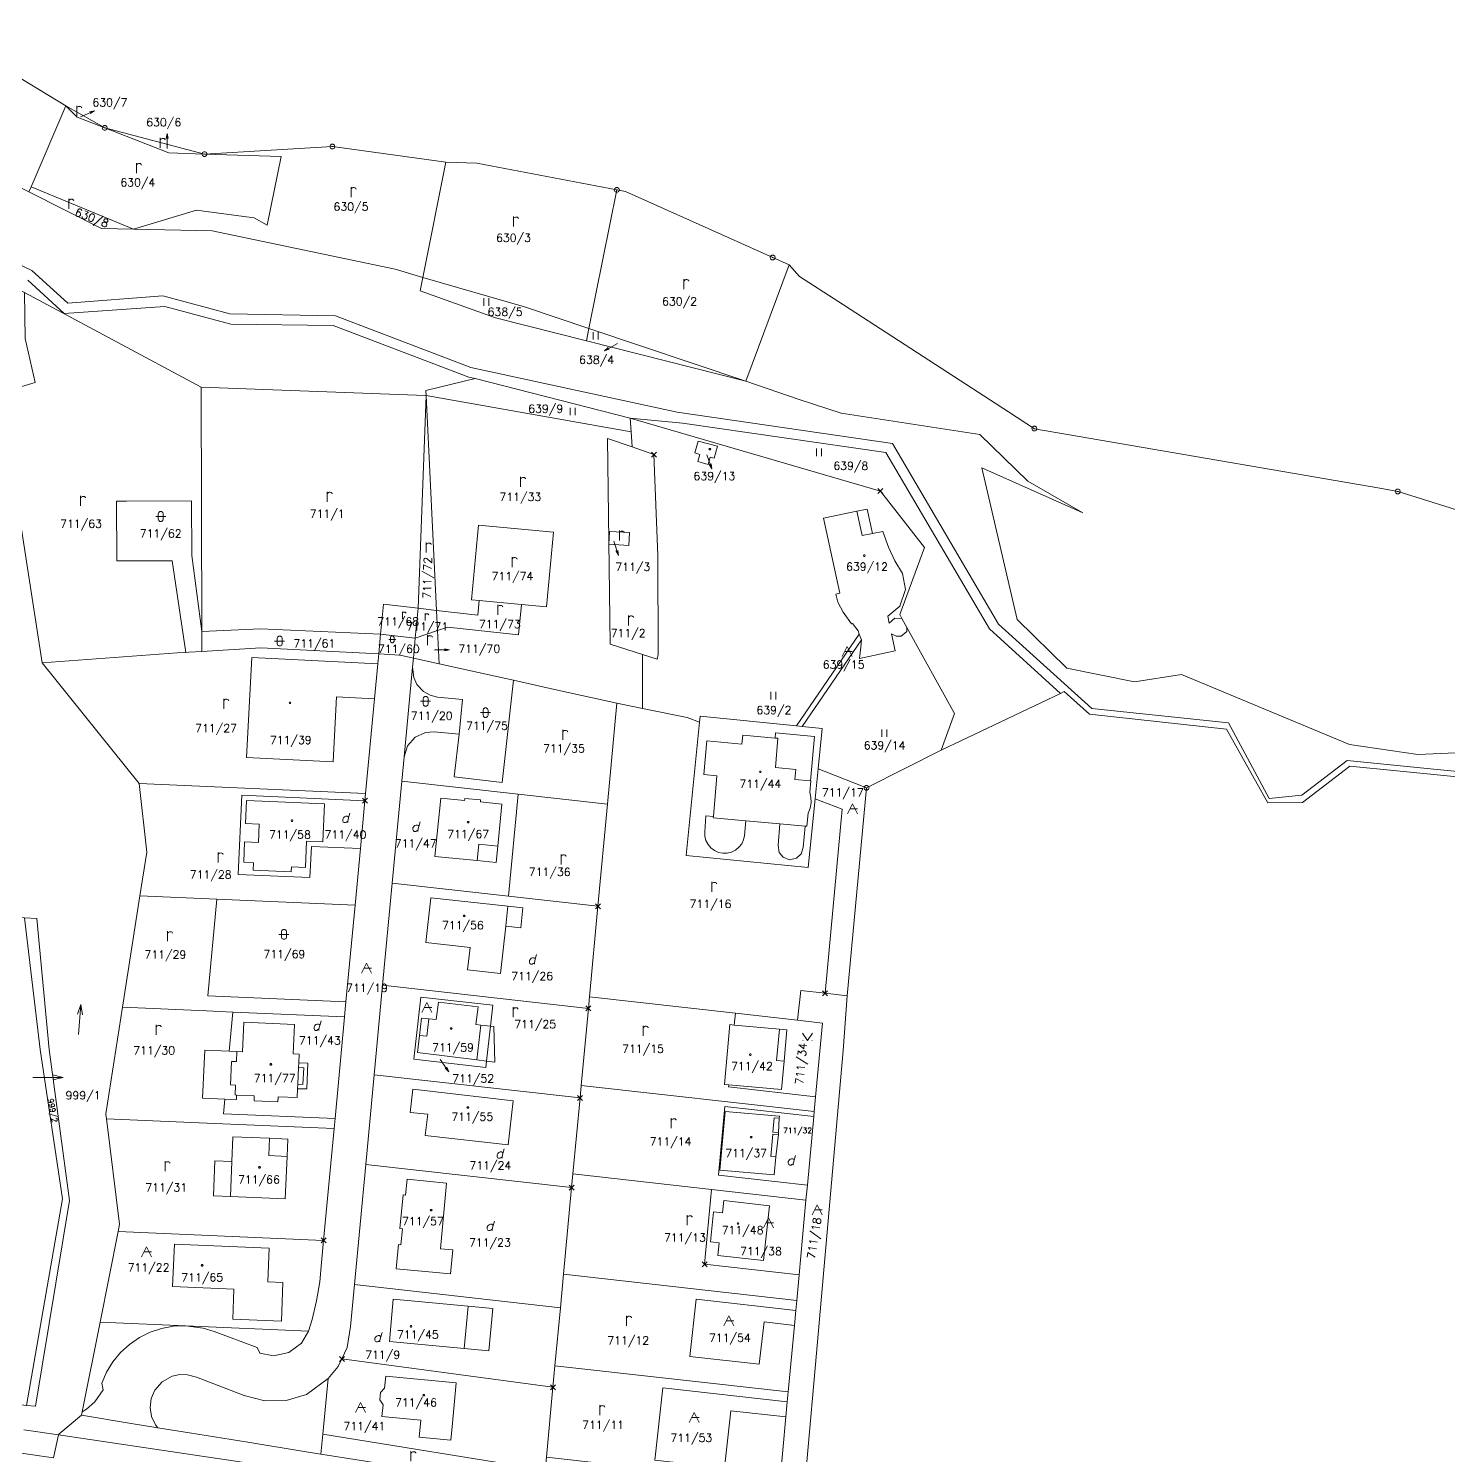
# Model space of a CAD drawing. Extents: x -443817 to 3, y -1171930 to -442383.
# Drawn here: x -441770.6 to -441486.7, y -1170293.8 to -1170008.6 of the extents above; entities that cross this region are included whole.
import ezdxf
from ezdxf.enums import TextEntityAlignment as Align

# ---------------------------------------------------------------- set-up
doc = ezdxf.new("R2010")
doc.units = 0
doc.header["$LTSCALE"] = 0.5
doc.header["$PDMODE"] = 3
doc.header["$PDSIZE"] = 0.5
for name, color, linetype, lineweight in [('KATUZ', 7, 'Continuous', 0), ('KLADPAR', 7, 'Continuous', 0), ('ZAPPAR', 7, 'Continuous', 0), ('ZNACKY', 7, 'Continuous', 0), ('ZUOB', 7, 'Continuous', 0)]:
    doc.layers.add(name, color=color, linetype=linetype, lineweight=lineweight)
doc.styles.add('ROMANS', font='romans.shx', dxfattribs={"height": 0.2})

# ---------------------------------------------------------------- blocks, each defined once
blk = doc.blocks.new('$5')
at = {"color": 0}
blk.add_line((-0.12, 0), (0.12, 0), dxfattribs=at)
at = {"color": 0, "flags": 128}
blk.add_lwpolyline([(0.15, 0.48), (0.4, 0.3), (0.5, 0.01), (0.4, -0.28), (0.15, -0.46), (-0.16, -0.46), (-0.41, -0.28), (-0.51, 0.01), (-0.41, 0.3), (-0.16, 0.48), (0.15, 0.48)], dxfattribs=at)
blk = doc.blocks.new('$489')
at = {"color": 0}
blk.add_line((-0.2, 2), (0, 3), dxfattribs=at)
at = {"color": 0, "flags": 128}
blk.add_lwpolyline([(0, 0), (0, 3), (0.2, 2)], dxfattribs=at)
blk = doc.blocks.new('$435')
at = {"color": 0}
blk.add_line((1, 1), (-0.5, 1), dxfattribs=at)
at = {"color": 0, "flags": 128}
blk.add_lwpolyline([(-1, 0), (0, 2), (1, 0)], dxfattribs=at)
blk = doc.blocks.new('$45')
at = {"color": 0, "flags": 128}
blk.add_lwpolyline([(0.09, 0.15), (0.18, 0), (0.09, -0.15), (-0.09, -0.15), (-0.18, 0), (-0.09, 0.15), (0.09, 0.15)], dxfattribs=at)
blk = doc.blocks.new('$32')
at = {"color": 0}
for p, q in [((-0.5, 1.5), (-0.5, 0)), ((0.5, 0), (0.5, 1.5))]:
    blk.add_line(p, q, dxfattribs=at)
blk = doc.blocks.new('$479')
at = {"color": 0, "flags": 128}
for points in [[(0, 0), (0, 1.27), (0, 2)], [(0, 1.6), (0.1, 1.73), (0.23, 1.84), (0.37, 1.89), (0.6, 1.9), (0.77, 1.87), (0.87, 1.8), (0.96, 1.7), (1, 1.6)]]:
    blk.add_lwpolyline(points, dxfattribs=at)
blk = doc.blocks.new('$431')
at = {"color": 0}
blk.add_line((0.63, 0.99), (0.9, 1.89), dxfattribs=at)
at = {"color": 0, "flags": 128}
blk.add_lwpolyline([(0.45, 0), (0.45, 0.27), (0.63, 0.99), (0.54, 1.17), (0.36, 1.26), (0.09, 1.26), (-0.18, 1.17), (-0.36, 0.99), (-0.54, 0.72), (-0.54, 0.36), (-0.45, 0.09), (-0.27, 0), (0, 0), (0.18, 0.09), (0.45, 0.27)], dxfattribs=at)
blk = doc.blocks.new('$42')
at = {"color": 0, "flags": 128}
for points in [[(-1, 1), (0.27, 1), (1, 1)], [(-0.5, 1.5), (-0.4, 1.79), (-0.15, 1.97), (0.16, 1.97), (0.41, 1.79), (0.51, 1.5), (0.51, 0.5), (0.41, 0.21), (0.16, 0.03), (-0.15, 0.03), (-0.4, 0.21), (-0.5, 0.5), (-0.5, 1.5)]]:
    blk.add_lwpolyline(points, dxfattribs=at)
blk = doc.blocks.new('$40')
at = {"color": 0}
for p, q in [((-0.95, 0), (-0.85, 0)), ((0.85, 0), (0.95, 0))]:
    blk.add_line(p, q, dxfattribs=at)
at = {"color": 0, "flags": 128}
blk.add_lwpolyline([(-1, 1.5), (0, 0), (1, 1.5)], dxfattribs=at)
blk = doc.blocks.new('$238')
at = {"color": 0}
blk.add_line((-3, 0), (3, 0), dxfattribs=at)
at = {"color": 0, "flags": 128}
blk.add_lwpolyline([(1, 0.5), (3, 0), (1, -0.5)], dxfattribs=at)

msp = doc.modelspace()

# ---------------------------------------------------------------- linework, layer by layer
at = {"layer": 'KATUZ', "color": 7, "linetype": 'Continuous', "flags": 128}
msp.add_lwpolyline([(-441468.85, -1170159.78), (-441506.41, -1170156.02), (-441515.9, -1170163.33), (-441522.82, -1170163.35), (-441531.08, -1170148.68), (-441558.47, -1170145.69), (-441563.52, -1170141.14), (-441564.3, -1170141.51), (-441588.15, -1170152.84), (-441603.04, -1170160.4), (-441605.81, -1170189.78), (-441606.95, -1170201.95), (-441607.73, -1170212.87), (-441613.04, -1170273.37), (-441614.95, -1170295.09)], dxfattribs=at)
at = {"layer": 'KLADPAR', "color": 7, "linetype": 'Continuous'}
for p, q in [((-441672.67, -1170161.66), (-441674.59, -1170182.07)), ((-441631.39, -1170224.1), (-441613.6, -1170226.1)), ((-441754.96, -1170226.52), (-441731.79, -1170227.53))]:
    msp.add_line(p, q, dxfattribs=at)
at = {"layer": 'KLADPAR', "color": 7, "linetype": 'Continuous', "flags": 128}
for points in [[(-441763.11, -1170024.05), (-441770.05, -1170040.26), (-441770.48, -1170041.27), (-441778.86, -1170037.04), (-441794.9, -1170028.2), (-441797, -1170022.4), (-441788.6, -1170008.6), (-441763.11, -1170024.05)], [(-441736.99, -1170044.9), (-441749.6, -1170048.69), (-441753.89, -1170046.92), (-441770.05, -1170040.26), (-441763.11, -1170024.05), (-441760.86, -1170026.3), (-441755.31, -1170028.47), (-441742.49, -1170033.46), (-441735.38, -1170033.7), (-441720.07, -1170034.2), (-441722.85, -1170047.91), (-441725.47, -1170046.46), (-441728.5, -1170046.05), (-441736.99, -1170044.9)], [(-441687.12, -1170035.28), (-441691.72, -1170058.35), (-441697.28, -1170056.73), (-441733.86, -1170049.03), (-441749.6, -1170048.69), (-441736.99, -1170044.9), (-441728.5, -1170046.05), (-441725.47, -1170046.46), (-441722.85, -1170047.91), (-441720.07, -1170034.2), (-441735.38, -1170033.7), (-441709.81, -1170032.21), (-441687.12, -1170035.28)], [(-441652.96, -1170040.87), (-441658.55, -1170068.55), (-441671.39, -1170064.25), (-441691.72, -1170058.35), (-441687.12, -1170035.28), (-441680.95, -1170035.48), (-441652.96, -1170040.87)], [(-441770.05, -1170040.26), (-441753.89, -1170046.92), (-441749.6, -1170048.69), (-441756, -1170048.57), (-441770.48, -1170041.27), (-441770.05, -1170040.26)], [(-441630.12, -1170050.65), (-441621.8, -1170054.37), (-441618.51, -1170055.84), (-441627.16, -1170079.07), (-441658.55, -1170068.55), (-441652.96, -1170040.87), (-441651.25, -1170041.2), (-441630.12, -1170050.65)], [(-441774.11, -1170094.89), (-441785.66, -1170053.77), (-441771.37, -1170061.39), (-441771.21, -1170070.59), (-441769.24, -1170079.36), (-441773.87, -1170080.77), (-441774.11, -1170094.89)], [(-441658.55, -1170068.55), (-441659.05, -1170071.03), (-441677.19, -1170066.46), (-441692.25, -1170061.02), (-441691.72, -1170058.35), (-441671.39, -1170064.25), (-441658.55, -1170068.55)], [(-441767.83, -1170135.41), (-441774.11, -1170094.89), (-441773.87, -1170080.77), (-441769.24, -1170079.36), (-441771.21, -1170070.59), (-441771.37, -1170061.39), (-441736.02, -1170080.26), (-441735.9, -1170129.11), (-441737.94, -1170113.93), (-441737.97, -1170103.02), (-441750.99, -1170103.08), (-441752.99, -1170103.09), (-441752.93, -1170114.99), (-441741.83, -1170114.99), (-441739.14, -1170133.31), (-441740.88, -1170133.41), (-441767.83, -1170135.41)], [(-441650.1, -1170089.22), (-441691.08, -1170081.98), (-441691.13, -1170080.93), (-441681.3, -1170078.56), (-441650.29, -1170086.49), (-441650.1, -1170089.22)], [(-441691.08, -1170081.98), (-441692.68, -1170124.49), (-441699.61, -1170123.68), (-441700.18, -1170129.65), (-441724.16, -1170128.58), (-441735.9, -1170129.11), (-441736.02, -1170080.26), (-441691.19, -1170081.96), (-441691.08, -1170081.98)], [(-441650.1, -1170089.22), (-441649.89, -1170092.2), (-441654.83, -1170090.54), (-441654.29, -1170131.68), (-441647.84, -1170133.75), (-441647.83, -1170144.52), (-441652.94, -1170143.48), (-441664.85, -1170140.84), (-441673.6, -1170138.89), (-441676.66, -1170138.21), (-441688.47, -1170135.59), (-441688.79, -1170128.95), (-441686.77, -1170128.26), (-441672.59, -1170129.8), (-441672.02, -1170123.73), (-441667.04, -1170124.19), (-441665.65, -1170109.25), (-441680.59, -1170107.86), (-441681.98, -1170122.8), (-441680.49, -1170122.94), (-441680.76, -1170125.88), (-441688.99, -1170124.92), (-441691.08, -1170081.98), (-441650.1, -1170089.22)], [(-441564.3, -1170141.51), (-441588.15, -1170152.84), (-441585.43, -1170145.55), (-441594.97, -1170128.35), (-441595.98, -1170126.52), (-441596.42, -1170125.73), (-441591.44, -1170112.32), (-441600.26, -1170101.05), (-441650.29, -1170086.49), (-441639.84, -1170087.48), (-441599.16, -1170093.33), (-441578.49, -1170128.6), (-441564.3, -1170141.51)], [(-441600.26, -1170101.05), (-441591.44, -1170112.32), (-441596.42, -1170125.73), (-441595.98, -1170126.52), (-441597.4, -1170126.48), (-441598.49, -1170127.49), (-441598.77, -1170126.09), (-441596.39, -1170124.05), (-441595.24, -1170120.74), (-441595.83, -1170117.55), (-441597.38, -1170114.99), (-441598.67, -1170112.29), (-441599.8, -1170109.11), (-441601.86, -1170109.54), (-441602.91, -1170104.65), (-441604.96, -1170105.09), (-441611.62, -1170106.51), (-441608.41, -1170121.5), (-441609.18, -1170121.69), (-441608.75, -1170123.3), (-441607.7, -1170125.24), (-441606.02, -1170127.59), (-441605.83, -1170127.55), (-441604.72, -1170129.03), (-441604.49, -1170129.67), (-441617.04, -1170147.99), (-441636.29, -1170146.07), (-441636.41, -1170147.28), (-441638.87, -1170146.31), (-441647.83, -1170144.52), (-441647.84, -1170133.75), (-441644.91, -1170134.66), (-441644.68, -1170133.76), (-441644.78, -1170113.95), (-441645.55, -1170093.76), (-441649.89, -1170092.2), (-441650.1, -1170089.22), (-441650.29, -1170086.49), (-441600.26, -1170101.05)], [(-441645.55, -1170093.76), (-441644.78, -1170113.95), (-441644.68, -1170133.76), (-441644.91, -1170134.66), (-441647.84, -1170133.75), (-441654.29, -1170131.68), (-441654.83, -1170090.54), (-441649.89, -1170092.2), (-441645.55, -1170093.76)], [(-441636.68, -1170091.07), (-441637.35, -1170093.45), (-441636.39, -1170093.73), (-441636.77, -1170095.16), (-441634.7, -1170095.75), (-441634.28, -1170094.31), (-441633.5, -1170094.5), (-441632.85, -1170092.11), (-441636.68, -1170091.07)], [(-441637.35, -1170093.45), (-441636.68, -1170091.07), (-441632.85, -1170092.11), (-441633.5, -1170094.5), (-441634.28, -1170094.31), (-441634.7, -1170095.75), (-441636.77, -1170095.16), (-441636.39, -1170093.73), (-441637.35, -1170093.45)], [(-441735.89, -1170133.11), (-441738.54, -1170133.27), (-441739.14, -1170133.31), (-441741.83, -1170114.99), (-441752.93, -1170114.99), (-441752.99, -1170103.09), (-441750.99, -1170103.08), (-441737.97, -1170103.02), (-441737.94, -1170113.93), (-441735.9, -1170129.11), (-441735.9, -1170130.21), (-441735.89, -1170133.11)], [(-441594.97, -1170128.35), (-441595.01, -1170129.11), (-441596.15, -1170130.07), (-441597.15, -1170130.08), (-441598.04, -1170129.59), (-441597.32, -1170132.99), (-441604.45, -1170134.51), (-441604.18, -1170132.26), (-441604.08, -1170130.82), (-441604.49, -1170129.67), (-441604.72, -1170129.03), (-441605.83, -1170127.55), (-441606.02, -1170127.59), (-441607.7, -1170125.24), (-441608.75, -1170123.3), (-441609.18, -1170121.69), (-441608.41, -1170121.5), (-441611.62, -1170106.51), (-441604.96, -1170105.09), (-441602.91, -1170104.65), (-441601.86, -1170109.54), (-441599.8, -1170109.11), (-441598.67, -1170112.29), (-441597.38, -1170114.99), (-441595.83, -1170117.55), (-441595.24, -1170120.74), (-441596.39, -1170124.05), (-441598.77, -1170126.09), (-441598.49, -1170127.49), (-441597.4, -1170126.48), (-441595.98, -1170126.52), (-441594.97, -1170128.35)], [(-441665.65, -1170109.25), (-441667.04, -1170124.19), (-441672.02, -1170123.73), (-441680.49, -1170122.94), (-441681.98, -1170122.8), (-441680.59, -1170107.86), (-441665.65, -1170109.25)], [(-441672.02, -1170123.73), (-441672.59, -1170129.8), (-441686.77, -1170128.26), (-441688.79, -1170128.95), (-441688.99, -1170124.92), (-441680.76, -1170125.88), (-441680.49, -1170122.94), (-441672.02, -1170123.73)], [(-441700.56, -1170133.63), (-441724.13, -1170132.41), (-441735.89, -1170133.11), (-441735.9, -1170130.21), (-441735.9, -1170129.11), (-441724.16, -1170128.58), (-441700.18, -1170129.65), (-441700.56, -1170133.63)], [(-441693.61, -1170134.44), (-441696.28, -1170133.85), (-441700.56, -1170133.63), (-441700.18, -1170129.65), (-441693.24, -1170130.46), (-441693.61, -1170134.44)], [(-441588.15, -1170152.84), (-441603.04, -1170160.4), (-441611.54, -1170157.06), (-441612.72, -1170156.6), (-441611.91, -1170148.51), (-441615.9, -1170148.11), (-441604.08, -1170130.82), (-441604.18, -1170132.26), (-441604.45, -1170134.51), (-441597.32, -1170132.99), (-441598.04, -1170129.59), (-441597.15, -1170130.08), (-441596.15, -1170130.07), (-441595.01, -1170129.11), (-441594.97, -1170128.35), (-441585.43, -1170145.55), (-441588.15, -1170152.84)], [(-441700.56, -1170133.63), (-441700.75, -1170135.62), (-441708.65, -1170135.21), (-441725.93, -1170134.32), (-441726.96, -1170154.29), (-441709.69, -1170155.19), (-441709.01, -1170142.2), (-441701.4, -1170142.62), (-441703.18, -1170161.5), (-441748.43, -1170159.53), (-441767.83, -1170135.41), (-441740.88, -1170133.41), (-441739.14, -1170133.31), (-441738.54, -1170133.27), (-441735.89, -1170133.11), (-441724.13, -1170132.41), (-441700.56, -1170133.63)], [(-441700.56, -1170133.63), (-441696.28, -1170133.85), (-441693.61, -1170134.44), (-441693.78, -1170136.25), (-441695.47, -1170154.17), (-441695.93, -1170159.05), (-441697.85, -1170179.46), (-441699.77, -1170199.86), (-441701.45, -1170217.76), (-441703.14, -1170235.69), (-441705.4, -1170259.69), (-441706.18, -1170268.03), (-441706.84, -1170272.23), (-441707.92, -1170274.55), (-441708.64, -1170276.09), (-441710.68, -1170278.45), (-441711.73, -1170289.6), (-441712.1, -1170293.57), (-441715.07, -1170293.09), (-441726.69, -1170291.2), (-441738.39, -1170289.31), (-441744.69, -1170288.29), (-441750.44, -1170287.36), (-441759.99, -1170285.81), (-441759.85, -1170285.13), (-441756.27, -1170267.21), (-441739.2, -1170267.91), (-441714.62, -1170268.98), (-441713.88, -1170266.69), (-441712.99, -1170262.93), (-441712.36, -1170259.12), (-441712.01, -1170255.27), (-441711.59, -1170250.84), (-441709.48, -1170228.5), (-441709.29, -1170226.49), (-441707.38, -1170206.17), (-441707.1, -1170203.18), (-441705.28, -1170183.83), (-441704.22, -1170172.53), (-441703.32, -1170162.95), (-441703.18, -1170161.5), (-441701.4, -1170142.62), (-441700.75, -1170135.62), (-441700.56, -1170133.63)], [(-441700.75, -1170135.62), (-441701.4, -1170142.62), (-441709.01, -1170142.2), (-441709.69, -1170155.19), (-441726.96, -1170154.29), (-441725.93, -1170134.32), (-441708.65, -1170135.21), (-441700.75, -1170135.62)], [(-441695.47, -1170154.17), (-441693.78, -1170136.25), (-441693.57, -1170138.34), (-441692.93, -1170139.73), (-441691.64, -1170141.14), (-441690.3, -1170141.89), (-441688.82, -1170142.25), (-441683.84, -1170142.71), (-441684.49, -1170149.68), (-441689.47, -1170149.21), (-441691.19, -1170149.32), (-441693.27, -1170150.28), (-441694.78, -1170151.99), (-441695.47, -1170154.17)], [(-441684.49, -1170149.68), (-441683.84, -1170142.71), (-441688.82, -1170142.25), (-441690.3, -1170141.89), (-441691.64, -1170141.14), (-441692.93, -1170139.73), (-441693.57, -1170138.34), (-441693.78, -1170136.25), (-441693.61, -1170134.44), (-441688.47, -1170135.59), (-441676.66, -1170138.21), (-441673.6, -1170138.89), (-441675.89, -1170159.29), (-441685.45, -1170158.21), (-441684.49, -1170149.68)], [(-441664.85, -1170140.84), (-441652.94, -1170143.48), (-441654.83, -1170163.66), (-441672.67, -1170161.66), (-441695.93, -1170159.05), (-441695.47, -1170154.17), (-441694.78, -1170151.99), (-441693.27, -1170150.28), (-441691.19, -1170149.32), (-441689.47, -1170149.21), (-441684.49, -1170149.68), (-441685.45, -1170158.21), (-441675.89, -1170159.29), (-441673.6, -1170138.89), (-441664.85, -1170140.84)], [(-441629.27, -1170205.44), (-441658.43, -1170202.17), (-441656.74, -1170184.07), (-441654.83, -1170163.66), (-441652.94, -1170143.48), (-441647.83, -1170144.52), (-441638.87, -1170146.31), (-441636.41, -1170147.28), (-441639.07, -1170173.88), (-441614.69, -1170176.32), (-441613.31, -1170162.55), (-441612.09, -1170163.03), (-441607.92, -1170164.67), (-441611.32, -1170201.44), (-441616.18, -1170200.88), (-441616.85, -1170206.84), (-441629.27, -1170205.44)], [(-441611.32, -1170201.44), (-441607.92, -1170164.67), (-441612.09, -1170163.03), (-441613.31, -1170162.55), (-441614.69, -1170176.32), (-441639.07, -1170173.88), (-441636.41, -1170147.28), (-441636.29, -1170146.07), (-441617.04, -1170147.99), (-441615.9, -1170148.11), (-441611.91, -1170148.51), (-441612.72, -1170156.6), (-441611.54, -1170157.06), (-441603.04, -1170160.4), (-441605.81, -1170189.78), (-441606.95, -1170201.95), (-441611.32, -1170201.44)], [(-441634.94, -1170150.99), (-441635.56, -1170157.73), (-441632.94, -1170158), (-441633.67, -1170166.09), (-441635.14, -1170165.97), (-441635.38, -1170169.17), (-441635.37, -1170170.05), (-441635.14, -1170170.93), (-441634.73, -1170171.71), (-441634.18, -1170172.4), (-441633.46, -1170172.94), (-441632.65, -1170173.28), (-441631.78, -1170173.45), (-441630.88, -1170173.42), (-441630.03, -1170173.22), (-441629.24, -1170172.82), (-441628.55, -1170172.27), (-441628, -1170171.58), (-441627.61, -1170170.76), (-441627.43, -1170169.9), (-441627.17, -1170166.98), (-441620.4, -1170167.59), (-441620.72, -1170171.87), (-441620.53, -1170173.29), (-441619.74, -1170174.27), (-441618.42, -1170174.76), (-441617.06, -1170174.47), (-441616.1, -1170173.61), (-441615.69, -1170172.32), (-441615.3, -1170168.04), (-441614.96, -1170168.07), (-441614.73, -1170165.44), (-441614.34, -1170164.46), (-441614.14, -1170163.38), (-441614.15, -1170162.25), (-441614.35, -1170161.24), (-441614.15, -1170159.01), (-441614.25, -1170159), (-441613.46, -1170150.11), (-441621.22, -1170149.42), (-441621.33, -1170150.43), (-441627.8, -1170149.85), (-441627.96, -1170151.66), (-441634.94, -1170150.99)], [(-441635.56, -1170157.73), (-441634.94, -1170150.99), (-441627.96, -1170151.66), (-441627.8, -1170149.85), (-441621.33, -1170150.43), (-441621.22, -1170149.42), (-441613.46, -1170150.11), (-441614.25, -1170159), (-441614.15, -1170159.01), (-441614.35, -1170161.24), (-441614.15, -1170162.25), (-441614.14, -1170163.38), (-441614.34, -1170164.46), (-441614.73, -1170165.44), (-441614.96, -1170168.07), (-441615.3, -1170168.04), (-441615.69, -1170172.32), (-441616.1, -1170173.61), (-441617.06, -1170174.47), (-441618.42, -1170174.76), (-441619.74, -1170174.27), (-441620.53, -1170173.29), (-441620.72, -1170171.87), (-441620.4, -1170167.59), (-441627.17, -1170166.98), (-441627.43, -1170169.9), (-441627.61, -1170170.76), (-441628, -1170171.58), (-441628.55, -1170172.27), (-441629.24, -1170172.82), (-441630.03, -1170173.22), (-441630.88, -1170173.42), (-441631.78, -1170173.45), (-441632.65, -1170173.28), (-441633.46, -1170172.94), (-441634.18, -1170172.4), (-441634.73, -1170171.71), (-441635.14, -1170170.93), (-441635.37, -1170170.05), (-441635.38, -1170169.17), (-441635.14, -1170165.97), (-441633.67, -1170166.09), (-441632.94, -1170158), (-441635.56, -1170157.73)], [(-441703.18, -1170161.5), (-441703.32, -1170162.95), (-441727.95, -1170161.87), (-441728.64, -1170177.72), (-441714.3, -1170178.34), (-441714.02, -1170172.1), (-441704.22, -1170172.53), (-441705.28, -1170183.83), (-441732.9, -1170182.62), (-441748.29, -1170181.95), (-441746.94, -1170173.26), (-441748.43, -1170159.53), (-441703.18, -1170161.5)], [(-441703.32, -1170162.95), (-441704.22, -1170172.53), (-441714.02, -1170172.1), (-441714.3, -1170178.34), (-441728.64, -1170177.72), (-441727.95, -1170161.87), (-441703.32, -1170162.95)], [(-441727.2, -1170167.52), (-441727, -1170162.92), (-441711.4, -1170163.59), (-441711.73, -1170171.2), (-441714.98, -1170171.06), (-441715.21, -1170176.3), (-441718.01, -1170176.18), (-441718.05, -1170177.18), (-441725.65, -1170176.85), (-441725.59, -1170175.35), (-441727.54, -1170175.26), (-441727.36, -1170171.16), (-441724.59, -1170171.28), (-441724.43, -1170167.64), (-441727.2, -1170167.52)], [(-441727, -1170162.92), (-441727.2, -1170167.52), (-441724.43, -1170167.64), (-441724.59, -1170171.28), (-441727.36, -1170171.16), (-441727.54, -1170175.26), (-441725.59, -1170175.35), (-441725.65, -1170176.85), (-441718.05, -1170177.18), (-441718.01, -1170176.18), (-441715.21, -1170176.3), (-441714.98, -1170171.06), (-441711.73, -1170171.2), (-441711.4, -1170163.59), (-441727, -1170162.92)], [(-441680.24, -1170163.21), (-441675.96, -1170163.63), (-441676.76, -1170172.04), (-441677.09, -1170175.32), (-441680.91, -1170174.94), (-441689.33, -1170174.09), (-441688.17, -1170162.42), (-441683.39, -1170162.9), (-441683.36, -1170162.51), (-441680.2, -1170162.81), (-441680.24, -1170163.21)], [(-441683.39, -1170162.9), (-441688.17, -1170162.42), (-441689.33, -1170174.09), (-441680.91, -1170174.94), (-441677.09, -1170175.32), (-441676.76, -1170172.04), (-441675.96, -1170163.63), (-441680.24, -1170163.21), (-441680.2, -1170162.81), (-441683.36, -1170162.51), (-441683.39, -1170162.9)], [(-441732.9, -1170182.62), (-441734.72, -1170201.98), (-441707.1, -1170203.18), (-441707.38, -1170206.17), (-441729.69, -1170205.2), (-441735.01, -1170204.97), (-441751.76, -1170204.24), (-441748.29, -1170181.95), (-441732.9, -1170182.62)], [(-441656.74, -1170184.07), (-441658.43, -1170202.17), (-441658.65, -1170204.47), (-441699.77, -1170199.86), (-441697.85, -1170179.46), (-441674.59, -1170182.07), (-441656.74, -1170184.07)], [(-441690.12, -1170182.34), (-441691.13, -1170191.28), (-441682.28, -1170192.27), (-441682.78, -1170196.75), (-441676.22, -1170197.48), (-441675.17, -1170188.04), (-441672.18, -1170188.38), (-441671.74, -1170184.4), (-441674.72, -1170184.07), (-441690.12, -1170182.34)], [(-441691.13, -1170191.28), (-441690.12, -1170182.34), (-441674.72, -1170184.07), (-441671.74, -1170184.4), (-441672.18, -1170188.38), (-441675.17, -1170188.04), (-441676.22, -1170197.48), (-441682.78, -1170196.75), (-441682.28, -1170192.27), (-441691.13, -1170191.28)], [(-441770.95, -1170283.85), (-441789.68, -1170281.52), (-441775.62, -1170186.1), (-441771.38, -1170186.35), (-441768.21, -1170212.69), (-441763.76, -1170242.54), (-441770.95, -1170283.85)], [(-441771.38, -1170186.35), (-441768.91, -1170186.49), (-441766.44, -1170212.67), (-441762.38, -1170242.9), (-441769.2, -1170284.01), (-441770.95, -1170283.85), (-441763.76, -1170242.54), (-441768.21, -1170212.69), (-441771.38, -1170186.35)], [(-441658.65, -1170204.47), (-441660.09, -1170219.87), (-441660.32, -1170222.37), (-441701.45, -1170217.76), (-441699.77, -1170199.86), (-441658.65, -1170204.47)], [(-441751.76, -1170204.24), (-441735.01, -1170204.97), (-441729.69, -1170205.2), (-441730.43, -1170213.02), (-441735.34, -1170212.82), (-441735.78, -1170222.4), (-441731.33, -1170222.61), (-441731.6, -1170225.52), (-441709.29, -1170226.49), (-441709.48, -1170228.5), (-441731.79, -1170227.53), (-441754.96, -1170226.52), (-441755.08, -1170225.59), (-441755.08, -1170225.58), (-441751.76, -1170204.24)], [(-441678.23, -1170208.02), (-441680.12, -1170207.8), (-441681.12, -1170207.68), (-441680.69, -1170204.19), (-441688.63, -1170203.25), (-441689.05, -1170206.72), (-441690.54, -1170206.55), (-441692.02, -1170206.4), (-441692.41, -1170209.86), (-441692.81, -1170213.32), (-441680.97, -1170214.76), (-441679.01, -1170215), (-441679.15, -1170216.26), (-441693.56, -1170214.64), (-441692.17, -1170202.22), (-441677.76, -1170203.84), (-441678.23, -1170208.02)], [(-441692.17, -1170202.22), (-441693.56, -1170214.64), (-441679.15, -1170216.26), (-441679.01, -1170215), (-441678.23, -1170208.02), (-441677.76, -1170203.84), (-441692.17, -1170202.22)], [(-441680.12, -1170207.8), (-441678.23, -1170208.02), (-441679.01, -1170215), (-441680.97, -1170214.76), (-441692.81, -1170213.32), (-441692.41, -1170209.86), (-441692.02, -1170206.4), (-441690.54, -1170206.55), (-441689.05, -1170206.72), (-441688.63, -1170203.25), (-441680.69, -1170204.19), (-441681.12, -1170207.68), (-441680.12, -1170207.8)], [(-441658.43, -1170202.17), (-441629.27, -1170205.44), (-441629.49, -1170207.8), (-441630.39, -1170207.72), (-441631.44, -1170219.66), (-441630.59, -1170219.74), (-441630.63, -1170220.17), (-441613.23, -1170222.12), (-441613.51, -1170225.11), (-441660.09, -1170219.87), (-441658.65, -1170204.47), (-441658.43, -1170202.17)], [(-441730.43, -1170213.02), (-441728.89, -1170213.09), (-441727.77, -1170213.13), (-441727.52, -1170207.24), (-441717.4, -1170207.67), (-441717.63, -1170213.56), (-441716.48, -1170213.61), (-441716.55, -1170215.38), (-441714.7, -1170215.44), (-441714.94, -1170220.54), (-441716.78, -1170220.53), (-441716.86, -1170222.29), (-441720.67, -1170222.15), (-441720.7, -1170223.15), (-441725.47, -1170222.95), (-441725.43, -1170221.95), (-441728.98, -1170221.79), (-441728.98, -1170222.71), (-441731.33, -1170222.61), (-441735.78, -1170222.4), (-441735.34, -1170212.82), (-441730.43, -1170213.02)], [(-441729.69, -1170205.2), (-441707.38, -1170206.17), (-441709.29, -1170226.49), (-441731.6, -1170225.52), (-441731.33, -1170222.61), (-441728.98, -1170222.71), (-441728.98, -1170221.79), (-441725.43, -1170221.95), (-441725.47, -1170222.95), (-441720.7, -1170223.15), (-441720.67, -1170222.15), (-441716.86, -1170222.29), (-441716.78, -1170220.53), (-441714.94, -1170220.54), (-441714.7, -1170215.44), (-441716.55, -1170215.38), (-441716.48, -1170213.61), (-441717.63, -1170213.56), (-441717.4, -1170207.67), (-441727.52, -1170207.24), (-441727.77, -1170213.13), (-441728.89, -1170213.09), (-441730.43, -1170213.02), (-441729.69, -1170205.2)], [(-441630.39, -1170207.72), (-441629.49, -1170207.8), (-441620.47, -1170208.61), (-441618.97, -1170208.74), (-441619.54, -1170215.04), (-441620.05, -1170220.68), (-441630.59, -1170219.74), (-441631.44, -1170219.66), (-441630.39, -1170207.72)], [(-441611.87, -1170207.4), (-441613.23, -1170222.12), (-441630.63, -1170220.17), (-441630.59, -1170219.74), (-441620.05, -1170220.68), (-441619.54, -1170215.04), (-441618.97, -1170208.74), (-441620.47, -1170208.61), (-441629.49, -1170207.8), (-441629.27, -1170205.44), (-441616.85, -1170206.84), (-441611.87, -1170207.4)], [(-441660.32, -1170222.37), (-441661.74, -1170237.56), (-441662, -1170240.3), (-441703.14, -1170235.69), (-441701.45, -1170217.76), (-441660.32, -1170222.37)], [(-441691.3, -1170229.86), (-441674.65, -1170231.72), (-441673.67, -1170222.95), (-441693.72, -1170220.64), (-441694.24, -1170225.26), (-441690.76, -1170225.65), (-441691.3, -1170229.86)], [(-441674.65, -1170231.72), (-441691.3, -1170229.86), (-441690.76, -1170225.65), (-441694.24, -1170225.26), (-441693.72, -1170220.64), (-441673.67, -1170222.95), (-441674.65, -1170231.72)], [(-441615.15, -1170242.8), (-441634.02, -1170240.68), (-441661.74, -1170237.56), (-441660.32, -1170222.37), (-441660.09, -1170219.87), (-441613.51, -1170225.11), (-441613.6, -1170226.1), (-441631.39, -1170224.1), (-441632.66, -1170237.84), (-441614.87, -1170239.83), (-441615.15, -1170242.8)], [(-441631.33, -1170225.07), (-441632.35, -1170236.81), (-441621.53, -1170237.77), (-441621.2, -1170234.14), (-441620.66, -1170229.71), (-441620.63, -1170229.31), (-441620.51, -1170226.42), (-441620.47, -1170226.02), (-441631.33, -1170225.07)], [(-441620.47, -1170226.02), (-441620.51, -1170226.42), (-441620.63, -1170229.31), (-441620.66, -1170229.71), (-441621.2, -1170234.14), (-441621.53, -1170237.77), (-441632.35, -1170236.81), (-441631.33, -1170225.07), (-441620.47, -1170226.02)], [(-441722.39, -1170230.43), (-441718.7, -1170230.61), (-441718.86, -1170234.08), (-441719.24, -1170242.56), (-441730.21, -1170242.09), (-441733.59, -1170241.95), (-441733.3, -1170234.94), (-441729.92, -1170235.08), (-441729.71, -1170230.12), (-441722.39, -1170230.43)], [(-441733.3, -1170234.94), (-441733.59, -1170241.95), (-441730.21, -1170242.09), (-441719.24, -1170242.56), (-441718.86, -1170234.08), (-441718.7, -1170230.61), (-441722.39, -1170230.43), (-441729.71, -1170230.12), (-441729.92, -1170235.08), (-441733.3, -1170234.94)], [(-441662, -1170240.3), (-441663.62, -1170257.63), (-441664.24, -1170264.3), (-441705.4, -1170259.69), (-441703.14, -1170235.69), (-441662, -1170240.3)], [(-441694.88, -1170238.64), (-441695.18, -1170241.81), (-441695.68, -1170241.76), (-441696.31, -1170248.48), (-441695.81, -1170248.54), (-441696.11, -1170251.73), (-441696.61, -1170251.68), (-441697.07, -1170256.51), (-441686.21, -1170257.53), (-441685.76, -1170252.74), (-441688.24, -1170252.51), (-441687.02, -1170239.38), (-441694.88, -1170238.64)], [(-441695.18, -1170241.81), (-441694.88, -1170238.64), (-441687.02, -1170239.38), (-441688.24, -1170252.51), (-441685.76, -1170252.74), (-441686.21, -1170257.53), (-441697.07, -1170256.51), (-441696.61, -1170251.68), (-441696.11, -1170251.73), (-441695.81, -1170248.54), (-441696.31, -1170248.48), (-441695.68, -1170241.76), (-441695.18, -1170241.81)], [(-441634.02, -1170240.68), (-441635.41, -1170255.62), (-441616.53, -1170257.72), (-441617.01, -1170262.86), (-441663.62, -1170257.63), (-441662, -1170240.3), (-441661.74, -1170237.56), (-441634.02, -1170240.68)], [(-441623.62, -1170254.86), (-441632.8, -1170253.84), (-441632.51, -1170251.33), (-441634.26, -1170251.15), (-441633.62, -1170245.17), (-441631.87, -1170245.36), (-441631.59, -1170242.89), (-441622.41, -1170243.93), (-441623.62, -1170254.86)], [(-441632.8, -1170253.84), (-441623.62, -1170254.86), (-441622.41, -1170243.93), (-441631.59, -1170242.89), (-441631.87, -1170245.36), (-441633.62, -1170245.17), (-441634.26, -1170251.15), (-441632.51, -1170251.33), (-441632.8, -1170253.84)], [(-441711.59, -1170250.84), (-441712.01, -1170255.27), (-441712.36, -1170259.12), (-441712.99, -1170262.93), (-441713.88, -1170266.69), (-441714.62, -1170268.98), (-441739.2, -1170267.91), (-441756.27, -1170267.21), (-441752.65, -1170249.06), (-441711.59, -1170250.84)], [(-441741.78, -1170260.09), (-441729.52, -1170260.61), (-441729.74, -1170266.62), (-441720, -1170267), (-441719.7, -1170259.25), (-441722.7, -1170259.13), (-441722.43, -1170252.39), (-441741.39, -1170251.58), (-441741.78, -1170260.09)], [(-441729.52, -1170260.61), (-441741.78, -1170260.09), (-441741.39, -1170251.58), (-441722.43, -1170252.39), (-441722.7, -1170259.13), (-441719.7, -1170259.25), (-441720, -1170267), (-441729.74, -1170266.62), (-441729.52, -1170260.61)], [(-441617.01, -1170262.86), (-441617.19, -1170264.85), (-441637.11, -1170262.62), (-441638.39, -1170274.05), (-441624.48, -1170275.61), (-441623.53, -1170267.16), (-441617.47, -1170267.86), (-441618.7, -1170281.15), (-441665.33, -1170275.92), (-441664.24, -1170264.3), (-441663.62, -1170257.63), (-441617.01, -1170262.86)], [(-441665.73, -1170280.22), (-441707.92, -1170274.55), (-441706.84, -1170272.23), (-441706.18, -1170268.03), (-441705.4, -1170259.69), (-441664.24, -1170264.3), (-441665.33, -1170275.92), (-441665.73, -1170280.22)], [(-441697.64, -1170262.57), (-441698.43, -1170271.03), (-441683.5, -1170272.44), (-441678.52, -1170272.91), (-441677.72, -1170264.45), (-441682.7, -1170263.98), (-441697.64, -1170262.57)], [(-441698.43, -1170271.03), (-441697.64, -1170262.57), (-441682.7, -1170263.98), (-441677.72, -1170264.45), (-441678.52, -1170272.91), (-441683.5, -1170272.44), (-441698.43, -1170271.03)], [(-441617.19, -1170264.85), (-441617.47, -1170267.86), (-441623.53, -1170267.16), (-441624.48, -1170275.61), (-441638.39, -1170274.05), (-441637.11, -1170262.62), (-441617.19, -1170264.85)], [(-441707.92, -1170274.55), (-441665.73, -1170280.22), (-441667.04, -1170294.21), (-441667.28, -1170296.79), (-441711.73, -1170289.6), (-441710.68, -1170278.45), (-441708.64, -1170276.09), (-441707.92, -1170274.55)], [(-441618.7, -1170281.15), (-441618.88, -1170283.14), (-441643.77, -1170280.35), (-441645.38, -1170294.76), (-441631.47, -1170296.32), (-441630.19, -1170284.89), (-441619.16, -1170286.15), (-441620.39, -1170299.44), (-441667.04, -1170294.21), (-441665.73, -1170280.22), (-441665.33, -1170275.92), (-441618.7, -1170281.15)], [(-441692.13, -1170286.81), (-441699.92, -1170286.08), (-441699.7, -1170283.69), (-441700.35, -1170282.69), (-441700.22, -1170281.24), (-441699.38, -1170280.39), (-441699.16, -1170278), (-441685.08, -1170279.32), (-441685.84, -1170287.41), (-441686.16, -1170290.79), (-441692.45, -1170290.2), (-441692.13, -1170286.81)], [(-441699.92, -1170286.08), (-441692.13, -1170286.81), (-441692.45, -1170290.2), (-441686.16, -1170290.79), (-441685.84, -1170287.41), (-441685.08, -1170279.32), (-441699.16, -1170278), (-441699.38, -1170280.39), (-441700.22, -1170281.24), (-441700.35, -1170282.69), (-441699.7, -1170283.69), (-441699.92, -1170286.08)], [(-441618.88, -1170283.14), (-441619.16, -1170286.15), (-441630.19, -1170284.89), (-441631.47, -1170296.32), (-441645.38, -1170294.76), (-441643.77, -1170280.35), (-441618.88, -1170283.14)], [(-441667.28, -1170296.79), (-441667.65, -1170300.77), (-441679.7, -1170298.81), (-441691.36, -1170296.92), (-441703.22, -1170295.01), (-441712.1, -1170293.57), (-441711.73, -1170289.6), (-441667.28, -1170296.79)]]:
    msp.add_lwpolyline(points, close=True, dxfattribs=at)
for points in [[(-441485.13, -1170104.81), (-441493.18, -1170102.28), (-441496.85, -1170101.13), (-441500.44, -1170100.51), (-441569.48, -1170088.59), (-441574.68, -1170085.22), (-441608.76, -1170063.12), (-441616.44, -1170058.14), (-441618.51, -1170055.84), (-441621.8, -1170054.37), (-441630.12, -1170050.65), (-441651.25, -1170041.2), (-441652.96, -1170040.87), (-441680.95, -1170035.48), (-441687.12, -1170035.28), (-441709.81, -1170032.21), (-441735.38, -1170033.7), (-441755.31, -1170028.47), (-441763.11, -1170024.05), (-441788.6, -1170008.6)], [(-441778.86, -1170037.04), (-441770.48, -1170041.27), (-441756, -1170048.57), (-441749.6, -1170048.69), (-441733.86, -1170049.03), (-441697.28, -1170056.73), (-441691.72, -1170058.35), (-441692.25, -1170061.02), (-441677.19, -1170066.46), (-441659.05, -1170071.03), (-441627.16, -1170079.07), (-441616.49, -1170082.77), (-441608.14, -1170085.48), (-441580.41, -1170089.72), (-441570.77, -1170099.06), (-441559.78, -1170105.41), (-441579.99, -1170096.44), (-441572.91, -1170126.76), (-441563, -1170136.49), (-441549.51, -1170139.18), (-441540.07, -1170137.72), (-441506.5, -1170151.69), (-441492.82, -1170153.74), (-441457.89, -1170152.2)], [(-441805.59, -1170039.89), (-441769.88, -1170056.97), (-441762.72, -1170063.47), (-441743.69, -1170062.03), (-441730.31, -1170065.62), (-441709.2, -1170066.02), (-441682.15, -1170076.37), (-441640.93, -1170085.28), (-441597.86, -1170091.57), (-441576.64, -1170127.68), (-441557.98, -1170144.54), (-441530.68, -1170147.41), (-441522.58, -1170162.49), (-441516.03, -1170161.83), (-441506.98, -1170154.9), (-441468.92, -1170158.7)], [(-441468.92, -1170158.7), (-441506.98, -1170154.9), (-441516.03, -1170161.83), (-441522.58, -1170162.49), (-441530.68, -1170147.41), (-441557.98, -1170144.54), (-441576.64, -1170127.68), (-441597.86, -1170091.57), (-441640.93, -1170085.28), (-441682.15, -1170076.37), (-441709.2, -1170066.02), (-441730.31, -1170065.62), (-441743.69, -1170062.03), (-441762.72, -1170063.47), (-441769.88, -1170056.97), (-441805.59, -1170039.89)], [(-441457.89, -1170152.2), (-441492.82, -1170153.74), (-441506.5, -1170151.69), (-441540.07, -1170137.72), (-441549.51, -1170139.18), (-441563, -1170136.49), (-441572.91, -1170126.76), (-441579.99, -1170096.44), (-441559.78, -1170105.41), (-441570.77, -1170099.06), (-441580.41, -1170089.72), (-441608.14, -1170085.48), (-441616.49, -1170082.77), (-441627.16, -1170079.07), (-441618.51, -1170055.84), (-441616.44, -1170058.14), (-441608.76, -1170063.12), (-441574.68, -1170085.22), (-441569.48, -1170088.59), (-441500.44, -1170100.51), (-441496.85, -1170101.13), (-441493.18, -1170102.28), (-441485.13, -1170104.81)], [(-441770.69, -1170058.9), (-441763.47, -1170065.56), (-441743.34, -1170064.17), (-441730.1, -1170067.7), (-441709.64, -1170067.98), (-441682.53, -1170078.29), (-441681.3, -1170078.56), (-441691.13, -1170080.93), (-441691.08, -1170081.98), (-441691.19, -1170081.96), (-441736.02, -1170080.26), (-441771.37, -1170061.39)], [(-441468.85, -1170159.78), (-441506.41, -1170156.02), (-441515.9, -1170163.33), (-441522.82, -1170163.35), (-441531.08, -1170148.68), (-441558.47, -1170145.69), (-441563.52, -1170141.14), (-441564.3, -1170141.51), (-441578.49, -1170128.6), (-441599.16, -1170093.33), (-441639.84, -1170087.48), (-441650.29, -1170086.49), (-441681.3, -1170078.56), (-441682.53, -1170078.29), (-441709.64, -1170067.98), (-441730.1, -1170067.7), (-441743.34, -1170064.17), (-441763.47, -1170065.56), (-441770.69, -1170058.9)], [(-441774.11, -1170094.89), (-441767.83, -1170135.41), (-441748.43, -1170159.53), (-441746.94, -1170173.26), (-441748.29, -1170181.95), (-441751.76, -1170204.24), (-441755.08, -1170225.58), (-441755.08, -1170225.59), (-441754.96, -1170226.52), (-441752.35, -1170247.58), (-441752.65, -1170249.06), (-441756.27, -1170267.21), (-441759.85, -1170285.13), (-441759.99, -1170285.81), (-441764.53, -1170289.61), (-441764.55, -1170289.72), (-441765.54, -1170294.33)], [(-441674.59, -1170182.07), (-441697.85, -1170179.46), (-441695.93, -1170159.05), (-441672.67, -1170161.66)], [(-441770.95, -1170283.85), (-441769.2, -1170284.01), (-441762.38, -1170242.9), (-441766.44, -1170212.67), (-441768.91, -1170186.49), (-441771.38, -1170186.35)], [(-441620.39, -1170299.44), (-441619.16, -1170286.15), (-441618.88, -1170283.14), (-441618.7, -1170281.15), (-441617.47, -1170267.86), (-441617.19, -1170264.85), (-441617.01, -1170262.86), (-441616.53, -1170257.72), (-441615.15, -1170242.8), (-441614.87, -1170239.83), (-441613.6, -1170226.1), (-441613.6, -1170226.1), (-441613.51, -1170225.11), (-441613.23, -1170222.12), (-441611.87, -1170207.4), (-441616.85, -1170206.84), (-441616.18, -1170200.88), (-441611.32, -1170201.44), (-441606.95, -1170201.95), (-441607.73, -1170212.87), (-441613.04, -1170273.37), (-441614.95, -1170295.09)], [(-441613.6, -1170226.1), (-441614.87, -1170239.83), (-441632.66, -1170237.84), (-441631.39, -1170224.1)], [(-441731.79, -1170227.53), (-441709.48, -1170228.5), (-441711.59, -1170250.84), (-441752.65, -1170249.06), (-441752.35, -1170247.58), (-441754.96, -1170226.52)], [(-441765.54, -1170294.33), (-441764.55, -1170289.72), (-441764.53, -1170289.61), (-441759.99, -1170285.81), (-441750.44, -1170287.36), (-441744.69, -1170288.29), (-441738.39, -1170289.31), (-441726.69, -1170291.2), (-441715.07, -1170293.09), (-441712.1, -1170293.57), (-441703.22, -1170295.01)]]:
    msp.add_lwpolyline(points, dxfattribs=at)
at = {"layer": 'KLADPAR', "color": 7, "linetype": 'Continuous'}
for p in [(-441645.55, -1170093.76), (-441600.26, -1170101.05), (-441703.32, -1170162.95), (-441656.74, -1170184.07), (-441611.32, -1170201.44), (-441658.65, -1170204.47), (-441660.32, -1170222.37), (-441662, -1170240.3), (-441711.59, -1170250.84), (-441635.41, -1170255.62), (-441707.92, -1170274.55), (-441665.73, -1170280.22)]:
    msp.add_point(p, dxfattribs=at)
for points in [[(-441755.31, -1170028.47), (-441760.86, -1170026.3), (-441763.11, -1170024.05)], [(-441735.38, -1170033.7), (-441742.49, -1170033.46), (-441755.31, -1170028.47)], [(-441627.16, -1170079.07), (-441659.05, -1170071.03), (-441658.55, -1170068.55)], [(-441688.99, -1170124.92), (-441692.68, -1170124.49), (-441691.08, -1170081.98)], [(-441650.57, -1170111.91), (-441650.46, -1170109.37), (-441654.45, -1170109.12), (-441654.54, -1170111.7)], [(-441650.46, -1170109.37), (-441650.57, -1170111.91), (-441654.54, -1170111.7), (-441654.45, -1170109.12)], [(-441692.68, -1170124.49), (-441693.24, -1170130.46), (-441700.18, -1170129.65), (-441699.61, -1170123.68)], [(-441688.99, -1170124.92), (-441688.79, -1170128.95), (-441693.24, -1170130.46), (-441692.68, -1170124.49)], [(-441688.79, -1170128.95), (-441688.47, -1170135.59), (-441693.61, -1170134.44), (-441693.24, -1170130.46)], [(-441604.08, -1170130.82), (-441615.9, -1170148.11), (-441617.04, -1170147.99), (-441604.49, -1170129.67)], [(-441654.83, -1170163.66), (-441656.74, -1170184.07), (-441674.59, -1170182.07), (-441672.67, -1170161.66)], [(-441734.72, -1170201.98), (-441732.9, -1170182.62), (-441705.28, -1170183.83), (-441707.1, -1170203.18)], [(-441635.41, -1170255.62), (-441634.02, -1170240.68), (-441615.15, -1170242.8), (-441616.53, -1170257.72)]]:
    msp.add_3dface(points, dxfattribs=at)
at = {"layer": 'ZAPPAR', "color": 7, "linetype": 'Continuous'}
for p, q in [((-441613.31, -1170162.55), (-441612.72, -1170156.6)), ((-441620.4, -1170167.59), (-441615.3, -1170168.04)), ((-441674.72, -1170184.07), (-441675.17, -1170188.04)), ((-441680.12, -1170207.8), (-441680.97, -1170214.76)), ((-441730.21, -1170242.09), (-441729.92, -1170235.08)), ((-441682.7, -1170263.98), (-441683.5, -1170272.44)), ((-441764.55, -1170289.72), (-441771.48, -1170288.69)), ((-441765.54, -1170294.33), (-441772.51, -1170293.3))]:
    msp.add_line(p, q, dxfattribs=at)
at = {"layer": 'ZAPPAR', "color": 7, "linetype": 'Continuous', "flags": 128}
for points in [[(-441604.96, -1170105.09), (-441603.93, -1170109.97), (-441601.86, -1170109.54)], [(-441614.25, -1170159), (-441617.35, -1170158.69), (-441617.19, -1170156.72), (-441621.27, -1170156.31), (-441620.77, -1170150.48), (-441621.33, -1170150.43)], [(-441633.67, -1170166.09), (-441633.7, -1170166.39), (-441627.17, -1170166.98)], [(-441680.91, -1170174.94), (-441680.55, -1170171.66), (-441676.76, -1170172.04)], [(-441692.41, -1170209.86), (-441690.93, -1170210.02), (-441690.54, -1170206.55)], [(-441678.23, -1170208.02), (-441677.58, -1170208.1), (-441677.38, -1170215.2), (-441679.01, -1170215)], [(-441620.47, -1170208.61), (-441621.04, -1170214.9), (-441619.54, -1170215.04)], [(-441728.89, -1170213.09), (-441728.98, -1170215.11), (-441729.98, -1170215.06), (-441730.19, -1170219.77), (-441729.19, -1170219.81), (-441729.27, -1170221.78), (-441728.98, -1170221.79)], [(-441716.55, -1170215.38), (-441716.59, -1170216.28), (-441716.74, -1170219.63), (-441716.78, -1170220.53)], [(-441716.59, -1170216.28), (-441715.56, -1170216.33), (-441715.72, -1170219.68), (-441716.74, -1170219.63)], [(-441620.51, -1170226.42), (-441621.5, -1170226.33), (-441621.76, -1170229.21), (-441620.63, -1170229.31)], [(-441722.39, -1170230.43), (-441722.53, -1170233.87), (-441718.86, -1170234.08)], [(-441620.66, -1170229.71), (-441621.8, -1170229.61), (-441622.19, -1170234.05), (-441621.2, -1170234.14)], [(-441714.62, -1170268.98), (-441716.01, -1170271.42), (-441718.53, -1170273.25), (-441721.58, -1170273.91), (-441724.31, -1170273.4), (-441724.86, -1170272.29), (-441733.44, -1170269.06), (-441735.63, -1170268.38), (-441739.2, -1170267.91), (-441741.61, -1170268.01), (-441743.97, -1170268.45), (-441746.26, -1170269.21), (-441748.41, -1170270.28), (-441750.4, -1170271.64), (-441752.17, -1170273.26), (-441753.7, -1170275.12), (-441754.96, -1170277.17), (-441755.92, -1170279.38), (-441755.67, -1170280.71), (-441757.31, -1170283.14), (-441758.94, -1170284.61), (-441759.85, -1170285.13)], [(-441710.68, -1170278.45), (-441715, -1170281.63), (-441719.07, -1170282.87), (-441723.33, -1170282.95), (-441727.44, -1170281.85), (-441736.96, -1170278.16), (-441738.76, -1170277.71), (-441740.32, -1170277.68), (-441741.87, -1170278.02), (-441743.85, -1170279.11), (-441745.32, -1170280.82), (-441746.03, -1170282.48), (-441746.25, -1170284.28), (-441745.96, -1170286.07), (-441745.2, -1170287.71), (-441744.69, -1170288.29)], [(-441617, -1170312.28), (-441713.56, -1170297.33), (-441764.55, -1170289.72)]]:
    msp.add_lwpolyline(points, dxfattribs=at)
at = {"layer": 'ZUOB', "color": 7, "linetype": 'Continuous', "flags": 128}
msp.add_lwpolyline([(-441468.85, -1170159.78), (-441506.41, -1170156.02), (-441515.9, -1170163.33), (-441522.82, -1170163.35), (-441531.08, -1170148.68), (-441558.47, -1170145.69), (-441563.52, -1170141.14), (-441564.3, -1170141.51), (-441588.15, -1170152.84), (-441603.04, -1170160.4), (-441605.81, -1170189.78), (-441606.95, -1170201.95), (-441607.73, -1170212.87), (-441613.04, -1170273.37), (-441614.95, -1170295.09)], dxfattribs=at)

# ---------------------------------------------------------------- block references
at = {"layer": 'KLADPAR', "color": 7, "linetype": 'Continuous'}
for name, p in [('$479', (-441760.91, -1170026.06)), ('$479', (-441744.23, -1170032.47)), ('$489', (-441742.85, -1170032.58)), ('$479', (-441748.98, -1170037.48)), ('$479', (-441706.1, -1170042.28)), ('$479', (-441762.53, -1170044.61)), ('$479', (-441673.62, -1170048.2)), ('$479', (-441639.54, -1170060.68)), ('$32', (-441679.06, -1170064)), ('$32', (-441657.16, -1170070.77)), ('$32', (-441661.8, -1170085.91)), ('$45', (-441634.37, -1170092.7)), ('$32', (-441612.58, -1170094.05)), ('$479', (-441672.2, -1170100.24)), ('$479', (-441760.16, -1170104.02)), ('$479', (-441710.85, -1170103.19)), ('$42', (-441744.14, -1170107.14)), ('$479', (-441652.45, -1170110.96)), ('$479', (-441691.05, -1170113.37)), ('$479', (-441673.9, -1170116.25)), ('$45', (-441603.49, -1170113.97)), ('$479', (-441676.78, -1170125.83)), ('$479', (-441650.62, -1170127.92)), ('$42', (-441720.36, -1170132.05)), ('$479', (-441690.83, -1170131.87)), ('$435', (-441606.92, -1170134.14)), ('$42', (-441691.18, -1170144.09)), ('$32', (-441621.68, -1170142.72)), ('$479', (-441731.55, -1170144.57)), ('$45', (-441718.28, -1170143.4)), ('$42', (-441679.21, -1170146.35)), ('$479', (-441663.77, -1170150.79)), ('$32', (-441599.48, -1170150.22)), ('$45', (-441624.27, -1170157.18)), ('$435', (-441605.85, -1170165.6)), ('$45', (-441717.91, -1170166.94)), ('$431', (-441707.21, -1170167.34)), ('$431', (-441693.17, -1170169.1)), ('$45', (-441682.69, -1170167.24)), ('$479', (-441732.67, -1170175.31)), ('$479', (-441664.09, -1170175.69)), ('$479', (-441633.98, -1170181.2)), ('$45', (-441683.49, -1170185.96)), ('$479', (-441742.75, -1170191.06)), ('$42', (-441719.5, -1170190.69)), ('$435', (-441702.99, -1170197.42)), ('$431', (-441669.89, -1170195.61)), ('$435', (-441690.92, -1170205.3)), ('$479', (-441673.68, -1170206.23)), ('$479', (-441745.02, -1170209.77)), ('$431', (-441712.95, -1170208.86)), ('$45', (-441686.09, -1170208.48)), ('$479', (-441647.67, -1170209.94)), ('$40', (-441614.86, -1170210.92)), ('$45', (-441722.12, -1170215.66)), ('$45', (-441626.29, -1170213.72)), ('$238', (-441766.67, -1170218.28)), ('$45', (-441682.74, -1170224.28)), ('$479', (-441642.08, -1170228.43)), ('$45', (-441626.12, -1170230.21)), ('$431', (-441676.36, -1170234.44)), ('$479', (-441743.27, -1170237.02)), ('$45', (-441724.39, -1170236.26)), ('$431', (-441618.14, -1170235.8)), ('$45', (-441690.07, -1170244.82)), ('$435', (-441612.91, -1170245.74)), ('$431', (-441678.33, -1170248.88)), ('$479', (-441638.88, -1170247.83)), ('$45', (-441628.72, -1170247.47)), ('$435', (-441622.65, -1170248.36)), ('$435', (-441746.98, -1170254.12)), ('$45', (-441735.85, -1170255.84)), ('$479', (-441651.01, -1170267.91)), ('$435', (-441630.57, -1170267.91)), ('$431', (-441700.78, -1170271.14)), ('$45', (-441694.11, -1170268.02)), ('$45', (-441691.53, -1170281.8)), ('$435', (-441704.18, -1170285.27)), ('$479', (-441656.36, -1170285.78)), ('$435', (-441637.52, -1170287.27)), ('$479', (-441694.12, -1170295.01))]:
    msp.add_blockref(name, p, dxfattribs=at)
for name, p, rotation in [('$489', (-441760.14, -1170026.24), 294.036201), ('$489', (-441652.82, -1170071.58), 118.550692), ('$489', (-441634.94, -1170093.8), 198.753328), ('$489', (-441653.58, -1170111.07), 198.019943), ('$489', (-441689.41, -1170132.82), 269.983444), ('$238', (-441760.32, -1170206.69), 85.771781), ('$489', (-441688.26, -1170214.67), 214.687285)]:
    msp.add_blockref(name, p, dxfattribs=dict(at, rotation=rotation))
at = {"layer": 'KLADPAR', "color": 7, "linetype": 'Continuous', "xscale": 0.7, "yscale": 0.7}
for name, p in [('$479', (-441695.8, -1170126.57)), ('$479', (-441691.27, -1170126.92)), ('$42', (-441697.86, -1170131.41))]:
    msp.add_blockref(name, p, dxfattribs=at)
at = {"layer": 'ZNACKY', "color": 7, "linetype": 'Continuous'}
for p in [(-441755.31, -1170028.47), (-441735.38, -1170033.7), (-441709.81, -1170032.21), (-441652.96, -1170040.87), (-441621.8, -1170054.37), (-441569.48, -1170088.59), (-441496.85, -1170101.13), (-441603.04, -1170160.4)]:
    msp.add_blockref('$5', p, dxfattribs=at)

# ---------------------------------------------------------------- texts
at = {"layer": 'KLADPAR', "color": 7, "linetype": 'Continuous', "style": 'ROMANS'}
for s, height, p in [('630/7', 1.6, (-441754.29, -1170022.57)), ('630/6', 1.6, (-441743.54, -1170026.54)), ('630/4', 1.6, (-441748.72, -1170038.56)), ('630/5', 1.6, (-441706.1, -1170043.4)), ('630/3', 1.6, (-441673.62, -1170049.64)), ('630/2', 1.6, (-441640.42, -1170062.36)), ('638/5', 1.6, (-441675.3, -1170064.44)), ('638/4', 1.6, (-441657, -1170074.02)), ('639/9', 1.6, (-441667.18, -1170083.8)), ('639/8', 1.6, (-441606.19, -1170095.21)), ('639/13', 1.6, (-441633.45, -1170097.26)), ('711/33', 1.6, (-441672.24, -1170101.42)), ('711/1', 1.6, (-441710.85, -1170104.79)), ('711/63', 1.6, (-441760.06, -1170106.8)), ('711/62', 1.6, (-441744.14, -1170108.74)), ('711/3', 1.6, (-441649.77, -1170115.43)), ('639/12', 1.6, (-441602.95, -1170115.37)), ('711/74', 1.6, (-441673.83, -1170117.29)), ('711/68', 1.6, (-441696.67, -1170126.34)), ('711/71', 1.6, (-441690.85, -1170127.36)), ('711/73', 1.6, (-441676.36, -1170126.85)), ('711/61', 1.6, (-441713.43, -1170130.72)), ('711/2', 1.6, (-441650.7, -1170128.64)), ('711/60', 1.6, (-441696.55, -1170131.82)), ('711/70', 1.6, (-441680.46, -1170131.78)), ('639/15', 1.6, (-441607.63, -1170134.94)), ('711/20', 1.6, (-441689.97, -1170145.18)), ('639/2', 1.6, (-441621.56, -1170144.04)), ('711/27', 1.6, (-441733.07, -1170147.67)), ('711/75', 1.6, (-441678.92, -1170147.17)), ('711/39', 1.6, (-441718.14, -1170150.03)), ('639/14', 1.6, (-441599.44, -1170151.09)), ('711/35', 1.6, (-441663.53, -1170151.7)), ('711/44', 1.6, (-441624.27, -1170158.78)), ('711/17', 1.6, (-441607.79, -1170160.5)), ('711/58', 1.6, (-441718.31, -1170168.94)), ('711/40', 1.6, (-441707.21, -1170168.94)), ('711/47', 1.6, (-441693.17, -1170170.7)), ('711/67', 1.6, (-441682.69, -1170168.84)), ('711/36', 1.6, (-441666.38, -1170176.4)), ('711/28', 1.6, (-441734.14, -1170176.93)), ('711/16', 1.6, (-441634.24, -1170182.79)), ('711/56', 1.6, (-441683.74, -1170187.06)), ('711/29', 1.6, (-441743.21, -1170192.91)), ('711/69', 1.6, (-441719.41, -1170192.82)), ('711/19', 1.6, (-441702.9, -1170199.59)), ('711/26', 1.6, (-441669.89, -1170197.21)), ('711/25', 1.6, (-441669.28, -1170206.83)), ('711/43', 1.6, (-441712.33, -1170210.07)), ('711/30', 1.6, (-441745.45, -1170212.08)), ('711/59', 1.6, (-441685.7, -1170211.48)), ('711/15', 1.6, (-441647.72, -1170211.75)), ('711/42', 1.6, (-441625.96, -1170215.19)), ('711/77', 1.6, (-441721.35, -1170217.6)), ('711/52', 1.6, (-441681.68, -1170217.7)), ('999/1', 1.6, (-441759.66, -1170221.05)), ('711/55', 1.6, (-441681.86, -1170225.32)), ('711/14', 1.6, (-441642.22, -1170230.3)), ('711/32', 1.1, (-441616.82, -1170228.33)), ('711/37', 1.6, (-441627.12, -1170232.59)), ('711/24', 1.6, (-441678.24, -1170235.07)), ('711/31', 1.6, (-441743.04, -1170239.47)), ('711/66', 1.6, (-441724.5, -1170237.9)), ('711/57', 1.6, (-441691.73, -1170246.23)), ('711/48', 1.6, (-441627.82, -1170247.99)), ('711/23', 1.6, (-441678.33, -1170250.48)), ('711/13', 1.6, (-441639.35, -1170249.49)), ('711/38', 1.6, (-441624.15, -1170252.21)), ('711/22', 1.6, (-441746.56, -1170255.47)), ('711/65', 1.6, (-441735.85, -1170257.44)), ('711/45', 1.6, (-441692.73, -1170268.89)), ('711/12', 1.6, (-441650.69, -1170270.05)), ('711/54', 1.6, (-441630.36, -1170269.51)), ('711/9', 1.6, (-441699.77, -1170272.92)), ('711/46', 1.6, (-441693.11, -1170282.46)), ('711/41', 1.6, (-441703.42, -1170287.16)), ('711/11', 1.6, (-441655.71, -1170286.95)), ('711/53', 1.6, (-441638.06, -1170289.52))]:
    msp.add_text(s, height=height, dxfattribs=at).set_placement(p, align=Align.TOP_CENTER)
for s, height, rotation, p in [('630/8', 1.6, 339.019, (-441757.61, -1170045.68)), ('711/72', 1.6, 88.465, (-441691.65, -1170118.39)), ('711/34', 1.6, 84.74, (-441616.92, -1170215.47)), ('999/2', 1.1, 280.577, (-441765.18, -1170224.77)), ('711/18', 1.6, 81.016, (-441614.31, -1170250.27))]:
    msp.add_text(s, height=height, rotation=rotation, dxfattribs=at).set_placement(p, align=Align.TOP_CENTER)

doc.saveas('drawing.dxf')
